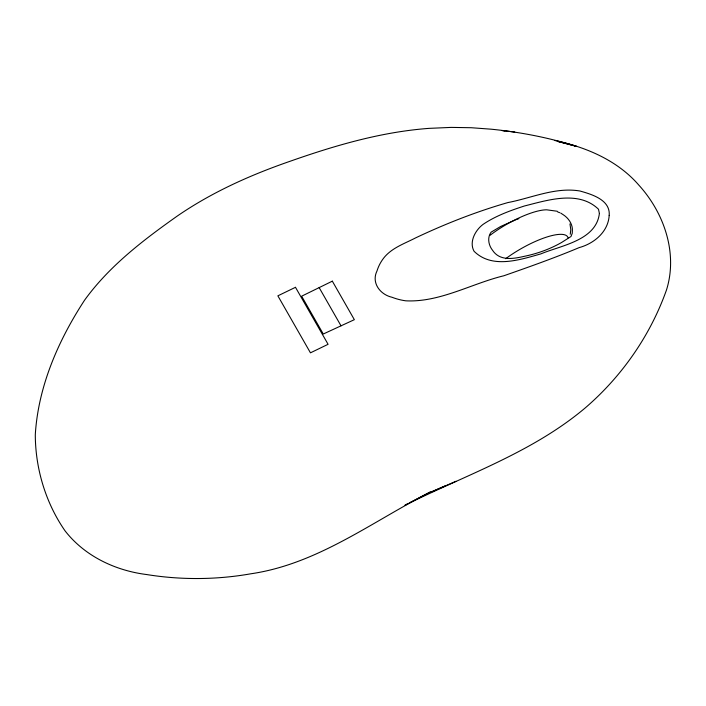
<?xml version="1.0" encoding="UTF-8"?>
<svg xmlns="http://www.w3.org/2000/svg" width="706" height="706" viewBox="0 0 706 706"><rect width="100%" height="100%" fill="white"/><g stroke="black" fill="none" stroke-linecap="round" stroke-linejoin="round"><path stroke-width="1.06" d="M570.254 234.268L570.792 229.618L569.963 223.917M407.839 503.722L405.006 505.196C466.172 474.856 532.686 452.37 585.556 407.644C622.012 376.201 650.447 335.306 666.517 289.884C678.025 253.075 664.028 212.735 638.745 185.016C617.397 160.386 586.236 147.21 554.969 140.538M409.718 502.743L430.448 491.932C371.956 521.787 317.603 564.006 250.948 573.775C216.548 579.847 181.177 580.103 146.689 574.552C115.281 570.598 84.685 556.143 65.014 530.797C45.731 502.99 35.432 468.766 35.3 434.967L35.406 432.963C38.706 385.22 58.677 339.86 84.596 300.156C109.209 266.056 143.256 240.102 177.294 216.036C211.862 192.244 250.339 175.035 289.866 161.347C334.935 145.489 381.311 131.872 429.169 128.36L451.231 127.398L471.281 127.724L491.147 129.189C519.828 132.075 548.262 137.485 575.778 146.133L576.272 146.257L557.484 141.35L575.778 146.133M431.075 492.038L445.054 485.94M431.057 492.073L455.997 481.289M504.816 130.839L501.948 130.513L514.771 132.057M557.299 211.262L546.726 209.814A46.296 12.929 -29.8 0 0 490.043 235.319M557.705 211.941L559.699 212.7M560.705 213.08L563.397 214.845A16.688 12.937 39.3 0 1 572.381 230.571L572.248 233.271L570.969 236.519L561.632 242.458A178.547 138.482 39.3 0 1 524.179 256.349C513.359 258.837 499.777 261.246 492.585 250.339C488.552 245.317 487.043 237.613 491.102 232.168L500.651 226.485L516.157 219.601A178.547 138.482 39.3 0 1 518.866 218.648M319.156 287.616L341.016 325.828M505.69 258.705A46.367 12.946 -29.8 0 1 568.039 237.843M599.394 213.441C596.208 240.525 561.12 245.397 540.822 253.904C519.634 259.87 492.135 269.083 474.053 251.265C468.89 241.99 475.279 230.235 483.028 224.411C495.568 215.904 510.014 210.67 524.337 206.011C547.706 200.151 578.655 190.011 598.503 209.241L599.394 213.441M609.19 215.392C608.237 231.797 594.17 243.508 579.176 247.603C554.342 258.025 528.918 266.992 503.502 275.887L503.272 275.905C471.14 283.83 439.494 302.565 405.721 300.818A54.847 46.684 32.1 0 1 391.954 297.244C380.199 294.596 371.135 282.824 376.986 270.98A55.386 47.143 32.1 0 1 382.361 259.896C390.127 248.415 403.832 243.976 415.578 237.904C445.398 223.802 476.171 211.694 507.879 202.569C531.565 198.051 555.366 186.869 579.891 190.991C591.699 194.309 610.531 199.807 609.19 215.392M332.332 281.156L301.638 296.193L323.269 334.017L354.35 319.677L332.332 281.156M295.487 287.307L277.864 295.832L310.455 352.832L328.078 344.299L295.487 287.307"/></g></svg>
